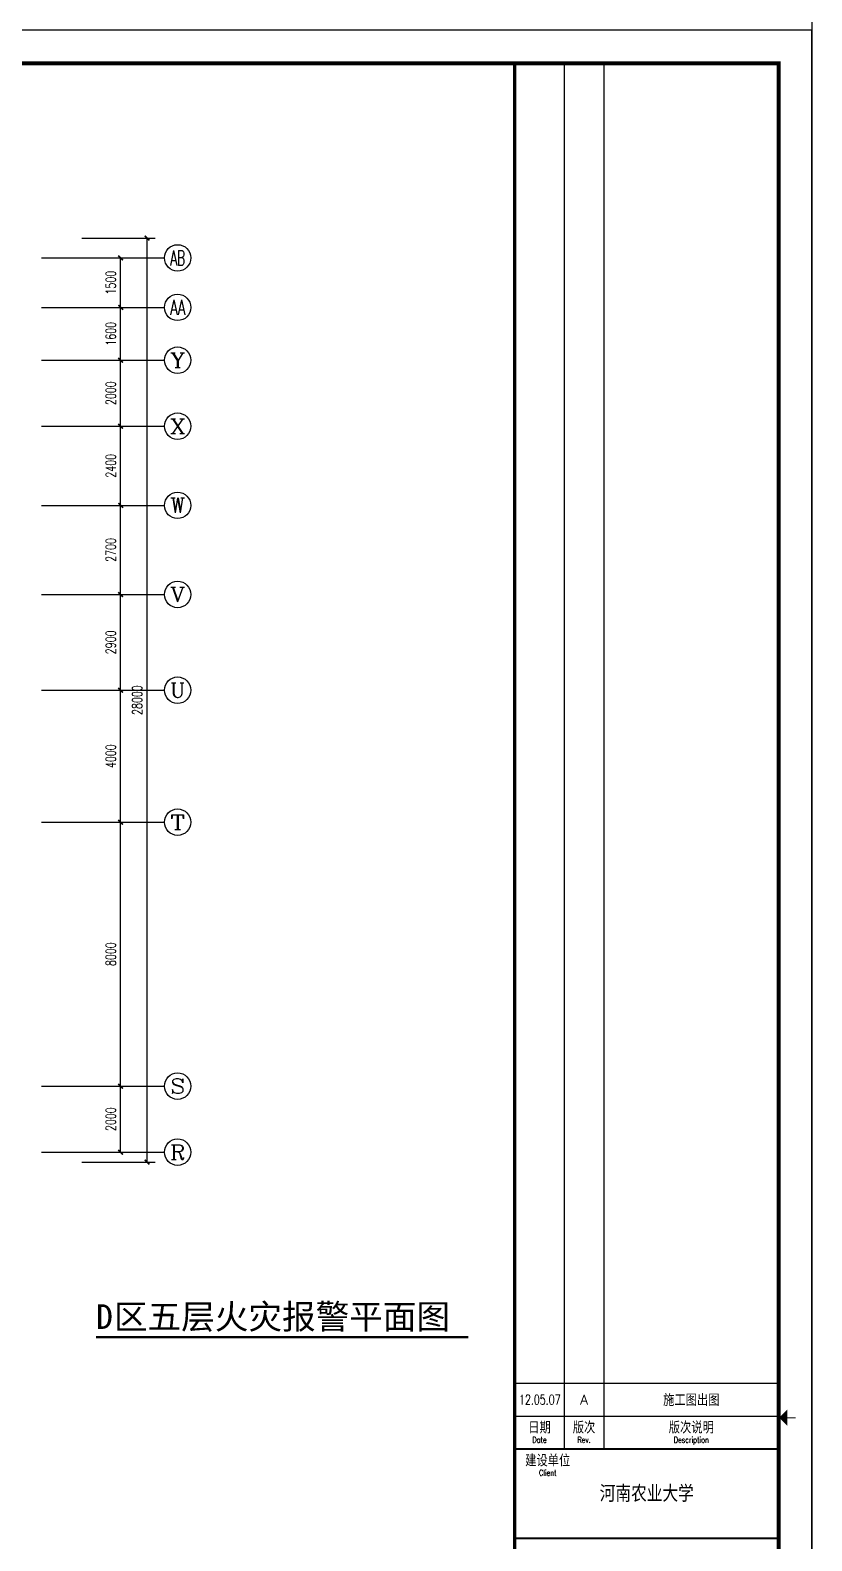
# Model space of a CAD drawing. Extents: x 190999 to 918899, y -200814 to 215286.
# Drawn here: x 642918 to 666599, y -58091 to -12314 of the extents above; entities that cross this region are included whole.
import ezdxf
from ezdxf.enums import TextEntityAlignment as Align

# ---------------------------------------------------------------- set-up
doc = ezdxf.new("R2010")
doc.units = 0
doc.header["$LTSCALE"] = 1000
doc.header["$MEASUREMENT"] = 0
doc.layers.get('Defpoints').update_dxf_attribs({"color": 1})
for name, color, linetype in [('AXIS', 3, 'Continuous'), ('AXIS_TEXT', 7, 'Continuous'), ('DIM_SYMB', 3, 'Continuous'), ('PUB_TEXT', 7, 'Continuous'), ('图框', 189, 'Continuous')]:
    doc.layers.add(name, color=color, linetype=linetype)
doc.styles.add('_TCH_AXIS', font='COMPLEX', dxfattribs={"bigfont": 'GBCBIG'})
doc.styles.add('COMPLEX', font='COMPLEX')
doc.styles.add('DIM_FONT', font='SIMPLEX', dxfattribs={"width": 0.7, "bigfont": 'GBCBIG'})
doc.styles.add('HT', font='simhei.ttf')
doc.styles.add('TKZ1_tjhts.shx', font='tjromant.shx', dxfattribs={"bigfont": 'tjhts.shx'})
doc.styles.add('TKZ2_tjkts.shx', font='tjromant.shx', dxfattribs={"bigfont": 'tjkts.shx'})
doc.dimstyles.new('DIMN', dxfattribs={"dimtxt": 300, "dimasz": 100, "dimexe": 250, "dimexo": 300, "dimgap": 150, "dimtad": 1, "dimdec": 0, "dimzin": 0, "dimdsep": 46, "dimtxsty": 'DIM_FONT', "dimblk": 'ARCHTICK', "dimcen": 0.09, "dimclrt": 7, "dimazin": 2, "dimtfac": 1, "dimtdec": 0, "dimtix": 1, "dimtmove": 2, "dimatfit": 3, "dimfxl": 0, "dimtolj": 1, "dimtzin": 0, "dimarcsym": 0})

# ---------------------------------------------------------------- blocks, each defined once
blk = doc.blocks.new('TJAD_TK_A0')
at = {"layer": '图框'}
for p, q in [((2162, 399.3), (973, 399.3)), ((2162, -441.7), (2162, 399.3)), ((2087, 389.3), (2087, -30.7)), ((2099, 389.3), (2099, -30.7)), ((2072, -10.7), (2152, -10.7)), ((2072, -20.7), (2152, -20.7)), ((2072, -30.7), (2152, -30.7)), ((973, -441.7), (2162, -441.7))]:
    blk.add_line(p, q, dxfattribs=at)
at = {"layer": '图框', "const_width": 1.2}
blk.add_lwpolyline([(2152, -431.7), (2152, 389.3), (998, 389.3), (998, -431.7)], close=True, dxfattribs=at)
at = {"layer": '图框'}
for points, const_width in [([(2072, 389.3), (2072, -431.7)], 1), ([(2154.61, -21.2), (2157.11, -21.2)], 0.3), ([(2072, -30.7), (2152, -30.7)], 0.6), ([(2072, -57.7), (2152, -57.7)], 0.6)]:
    blk.add_lwpolyline(points, dxfattribs=dict(at, const_width=const_width))
blk.add_solid([(2154.61, -23.7), (2154.61, -18.7), (2152.11, -21.2)], dxfattribs=at)
at = {"layer": '图框', "color": 3, "style": 'TKZ1_tjhts.shx'}
for s, height, p in [('施工图出图', 3.6, (2125.5, -15.83)), ('A', 3, (2093, -15.7)), ('河南农业大学', 5, (2112, -44.2))]:
    blk.add_text(s, height=height, dxfattribs=at).set_placement(p, align=Align.MIDDLE_CENTER)
at = {"layer": '图框', "color": 3, "style": 'TKZ1_tjhts.shx', "width": 0.7}
blk.add_text('12.05.07', height=3, dxfattribs=at).set_placement((2079.58, -15.7), align=Align.MIDDLE_CENTER)
at = {"layer": '图框', "style": 'TKZ2_tjkts.shx'}
for s, p in [('日期', (2079.5, -24.16)), ('版次', (2093, -24.16)), ('版次说明', (2125.5, -24.16)), ('建设单位', (2082, -34.16))]:
    blk.add_text(s, height=3.6, dxfattribs=at).set_placement(p, align=Align.MIDDLE_CENTER)
at = {"layer": '图框', "style": 'TKZ2_tjkts.shx', "width": 0.8}
for s, p in [('Date', (2079.5, -27.86)), ('Rev.', (2093, -27.86)), ('Description', (2125.5, -27.86)), ('Client', (2082, -37.86))]:
    blk.add_text(s, height=1.8, dxfattribs=at).set_placement(p, align=Align.MIDDLE_CENTER)
blk = doc.blocks.new('_ArchTick')
at = {"const_width": 0.5}
blk.add_lwpolyline([(-0.7, -0.7), (0.7, 0.7)], dxfattribs=at)
blk = doc.blocks.new('*D1585')
at = {"layer": 'AXIS', "color": 0, "lineweight": -2}
for p, q in [((644863, -44314), (645908, -44314)), ((645658, -46314), (645658, -44314)), ((644863, -46314), (645908, -46314))]:
    blk.add_line(p, q, dxfattribs=at)
at = {"layer": 'Defpoints', "color": 0}
for p in [(644563, -44314), (645658, -44314), (644563, -46314)]:
    blk.add_point(p, dxfattribs=at)
at = {"layer": 'AXIS', "color": 0, "lineweight": -2, "xscale": 100, "yscale": 100, "zscale": 100}
for p, rotation in [((645658, -44314), 90), ((645658, -46314), 270)]:
    blk.add_blockref('_ArchTick', p, dxfattribs=dict(at, rotation=rotation))
at = {"layer": 'AXIS', "color": 7, "insert": (645358, -45314), "char_height": 300, "attachment_point": 5, "rotation": 90, "style": 'DIM_FONT'}
blk.add_mtext('\\A1;2000', dxfattribs=at)
blk = doc.blocks.new('*D1586')
at = {"layer": 'AXIS', "color": 0, "lineweight": -2}
for p, q in [((644863, -36314), (645908, -36314)), ((645658, -44314), (645658, -36314)), ((644863, -44314), (645908, -44314))]:
    blk.add_line(p, q, dxfattribs=at)
at = {"layer": 'Defpoints', "color": 0}
for p in [(644563, -36314), (645658, -36314), (644563, -44314)]:
    blk.add_point(p, dxfattribs=at)
at = {"layer": 'AXIS', "color": 0, "lineweight": -2, "xscale": 100, "yscale": 100, "zscale": 100}
for p, rotation in [((645658, -36314), 90), ((645658, -44314), 270)]:
    blk.add_blockref('_ArchTick', p, dxfattribs=dict(at, rotation=rotation))
at = {"layer": 'AXIS', "color": 7, "insert": (645358, -40314), "char_height": 300, "attachment_point": 5, "rotation": 90, "style": 'DIM_FONT'}
blk.add_mtext('\\A1;8000', dxfattribs=at)
blk = doc.blocks.new('*D1587')
at = {"layer": 'AXIS', "color": 0, "lineweight": -2}
for p, q in [((644863, -32314), (645908, -32314)), ((645658, -36314), (645658, -32314)), ((644863, -36314), (645908, -36314))]:
    blk.add_line(p, q, dxfattribs=at)
at = {"layer": 'Defpoints', "color": 0}
for p in [(644563, -32314), (645658, -32314), (644563, -36314)]:
    blk.add_point(p, dxfattribs=at)
at = {"layer": 'AXIS', "color": 0, "lineweight": -2, "xscale": 100, "yscale": 100, "zscale": 100}
for p, rotation in [((645658, -32314), 90), ((645658, -36314), 270)]:
    blk.add_blockref('_ArchTick', p, dxfattribs=dict(at, rotation=rotation))
at = {"layer": 'AXIS', "color": 7, "insert": (645358, -34314), "char_height": 300, "attachment_point": 5, "rotation": 90, "style": 'DIM_FONT'}
blk.add_mtext('\\A1;4000', dxfattribs=at)
blk = doc.blocks.new('*D1588')
at = {"layer": 'AXIS', "color": 0, "lineweight": -2}
for p, q in [((644863, -29414), (645908, -29414)), ((645658, -32314), (645658, -29414)), ((644863, -32314), (645908, -32314))]:
    blk.add_line(p, q, dxfattribs=at)
at = {"layer": 'Defpoints', "color": 0}
for p in [(644563, -29414), (645658, -29414), (644563, -32314)]:
    blk.add_point(p, dxfattribs=at)
at = {"layer": 'AXIS', "color": 0, "lineweight": -2, "xscale": 100, "yscale": 100, "zscale": 100}
for p, rotation in [((645658, -29414), 90), ((645658, -32314), 270)]:
    blk.add_blockref('_ArchTick', p, dxfattribs=dict(at, rotation=rotation))
at = {"layer": 'AXIS', "color": 7, "insert": (645358, -30864), "char_height": 300, "attachment_point": 5, "rotation": 90, "style": 'DIM_FONT'}
blk.add_mtext('\\A1;2900', dxfattribs=at)
blk = doc.blocks.new('*D1589')
at = {"layer": 'AXIS', "color": 0, "lineweight": -2}
for p, q in [((644863, -26714), (645908, -26714)), ((645658, -29414), (645658, -26714)), ((644863, -29414), (645908, -29414))]:
    blk.add_line(p, q, dxfattribs=at)
at = {"layer": 'Defpoints', "color": 0}
for p in [(644563, -26714), (645658, -26714), (644563, -29414)]:
    blk.add_point(p, dxfattribs=at)
at = {"layer": 'AXIS', "color": 0, "lineweight": -2, "xscale": 100, "yscale": 100, "zscale": 100}
for p, rotation in [((645658, -26714), 90), ((645658, -29414), 270)]:
    blk.add_blockref('_ArchTick', p, dxfattribs=dict(at, rotation=rotation))
at = {"layer": 'AXIS', "color": 7, "insert": (645358, -28064), "char_height": 300, "attachment_point": 5, "rotation": 90, "style": 'DIM_FONT'}
blk.add_mtext('\\A1;2700', dxfattribs=at)
blk = doc.blocks.new('*D1590')
at = {"layer": 'AXIS', "color": 0, "lineweight": -2}
for p, q in [((644863, -24314), (645908, -24314)), ((645658, -26714), (645658, -24314)), ((644863, -26714), (645908, -26714))]:
    blk.add_line(p, q, dxfattribs=at)
at = {"layer": 'Defpoints', "color": 0}
for p in [(644563, -24314), (645658, -24314), (644563, -26714)]:
    blk.add_point(p, dxfattribs=at)
at = {"layer": 'AXIS', "color": 0, "lineweight": -2, "xscale": 100, "yscale": 100, "zscale": 100}
for p, rotation in [((645658, -24314), 90), ((645658, -26714), 270)]:
    blk.add_blockref('_ArchTick', p, dxfattribs=dict(at, rotation=rotation))
at = {"layer": 'AXIS', "color": 7, "insert": (645358, -25514), "char_height": 300, "attachment_point": 5, "rotation": 90, "style": 'DIM_FONT'}
blk.add_mtext('\\A1;2400', dxfattribs=at)
blk = doc.blocks.new('*D1591')
at = {"layer": 'AXIS', "color": 0, "lineweight": -2}
for p, q in [((644863, -22314), (645908, -22314)), ((645658, -24314), (645658, -22314)), ((644863, -24314), (645908, -24314))]:
    blk.add_line(p, q, dxfattribs=at)
at = {"layer": 'Defpoints', "color": 0}
for p in [(644563, -22314), (645658, -22314), (644563, -24314)]:
    blk.add_point(p, dxfattribs=at)
at = {"layer": 'AXIS', "color": 0, "lineweight": -2, "xscale": 100, "yscale": 100, "zscale": 100}
for p, rotation in [((645658, -22314), 90), ((645658, -24314), 270)]:
    blk.add_blockref('_ArchTick', p, dxfattribs=dict(at, rotation=rotation))
at = {"layer": 'AXIS', "color": 7, "insert": (645358, -23314), "char_height": 300, "attachment_point": 5, "rotation": 90, "style": 'DIM_FONT'}
blk.add_mtext('\\A1;2000', dxfattribs=at)
blk = doc.blocks.new('*D1592')
at = {"layer": 'AXIS', "color": 0, "lineweight": -2}
for p, q in [((644863, -20714), (645908, -20714)), ((645658, -22314), (645658, -20714)), ((644863, -22314), (645908, -22314))]:
    blk.add_line(p, q, dxfattribs=at)
at = {"layer": 'Defpoints', "color": 0}
for p in [(644563, -20714), (645658, -20714), (644563, -22314)]:
    blk.add_point(p, dxfattribs=at)
at = {"layer": 'AXIS', "color": 0, "lineweight": -2, "xscale": 100, "yscale": 100, "zscale": 100}
for p, rotation in [((645658, -20714), 90), ((645658, -22314), 270)]:
    blk.add_blockref('_ArchTick', p, dxfattribs=dict(at, rotation=rotation))
at = {"layer": 'AXIS', "color": 7, "insert": (645358, -21514), "char_height": 300, "attachment_point": 5, "rotation": 90, "style": 'DIM_FONT'}
blk.add_mtext('\\A1;1600', dxfattribs=at)
blk = doc.blocks.new('*D1593')
at = {"layer": 'AXIS', "color": 0, "lineweight": -2}
for p, q in [((644863, -19214), (645908, -19214)), ((645658, -20714), (645658, -19214)), ((644863, -20714), (645908, -20714))]:
    blk.add_line(p, q, dxfattribs=at)
at = {"layer": 'Defpoints', "color": 0}
for p in [(644563, -19214), (645658, -19214), (644563, -20714)]:
    blk.add_point(p, dxfattribs=at)
at = {"layer": 'AXIS', "color": 0, "lineweight": -2, "xscale": 100, "yscale": 100, "zscale": 100}
for p, rotation in [((645658, -19214), 90), ((645658, -20714), 270)]:
    blk.add_blockref('_ArchTick', p, dxfattribs=dict(at, rotation=rotation))
at = {"layer": 'AXIS', "color": 7, "insert": (645358, -19964), "char_height": 300, "attachment_point": 5, "rotation": 90, "style": 'DIM_FONT'}
blk.add_mtext('\\A1;1500', dxfattribs=at)
blk = doc.blocks.new('*D1594')
at = {"layer": 'AXIS', "color": 0, "lineweight": -2}
for p, q in [((644485, -18614), (646708, -18614)), ((646458, -46614), (646458, -18614)), ((644485, -46614), (646708, -46614))]:
    blk.add_line(p, q, dxfattribs=at)
at = {"layer": 'Defpoints', "color": 0}
for p in [(644185, -18614), (646458, -18614), (644185, -46614)]:
    blk.add_point(p, dxfattribs=at)
at = {"layer": 'AXIS', "color": 0, "lineweight": -2, "xscale": 100, "yscale": 100, "zscale": 100}
for p, rotation in [((646458, -18614), 90), ((646458, -46614), 270)]:
    blk.add_blockref('_ArchTick', p, dxfattribs=dict(at, rotation=rotation))
at = {"layer": 'AXIS', "color": 7, "insert": (646158, -32614), "char_height": 300, "attachment_point": 5, "rotation": 90, "style": 'DIM_FONT'}
blk.add_mtext('\\A1;28000', dxfattribs=at)
blk = doc.blocks.new('_AXISO')
blk.add_circle((0, 0), 0.5)
at = {"layer": 'AXIS_TEXT', "style": 'COMPLEX', "width": 1.041667}
blk.add_attdef('A', text='', height=0.56, dxfattribs=at).set_placement((-0.25, -0.28), (0.25, -0.28), align=Align.FIT)

msp = doc.modelspace()

# ---------------------------------------------------------------- linework, layer by layer
at = {"layer": 'AXIS'}
for p, q in [((643263.1, -19213.5), (646984.6, -19213.5)), ((643263.1, -20713.5), (646984.6, -20713.5)), ((643263.1, -22313.5), (646984.6, -22313.5)), ((643263.1, -24313.5), (646984.6, -24313.5)), ((643263.1, -26713.5), (646984.6, -26713.5)), ((643263.1, -29413.5), (646984.6, -29413.5)), ((643263.1, -32313.5), (646984.6, -32313.5)), ((643263.1, -36313.5), (646984.6, -36313.5)), ((643263.1, -44313.5), (646984.6, -44313.5)), ((643263.1, -46313.5), (646984.6, -46313.5))]:
    msp.add_line(p, q, dxfattribs=at)
at = {"layer": 'DIM_SYMB', "const_width": 70}
msp.add_lwpolyline([(644913.4, -51921), (656192.6, -51921)], dxfattribs=at)

# ---------------------------------------------------------------- block references
at = {"layer": 'AXIS'}
ref = msp.add_blockref('_AXISO', (647384.6, -19213.5), dxfattribs=dict(at, xscale=800, yscale=800, zscale=800))
ref.add_attrib('A', 'AB', dxfattribs={"layer": 'AXIS_TEXT', "height": 452.55, "style": '_TCH_AXIS', "width": 0.552632}).set_placement((647158.3, -19439.8), (647610.9, -19439.8), align=Align.FIT)
ref = msp.add_blockref('_AXISO', (647384.6, -20713.5), dxfattribs=dict(at, xscale=800, yscale=800, zscale=800))
ref.add_attrib('A', 'AA', dxfattribs={"layer": 'AXIS_TEXT', "height": 452.55, "style": '_TCH_AXIS', "width": 0.538462}).set_placement((647158.3, -20939.8), (647610.9, -20939.8), align=Align.FIT)
ref = msp.add_blockref('_AXISO', (647384.6, -22313.5), dxfattribs=dict(at, xscale=800, yscale=800, zscale=800))
ref.add_attrib('A', 'Y', dxfattribs={"layer": 'AXIS_TEXT', "height": 452.5, "style": '_TCH_AXIS', "width": 1.105263}).set_placement((647158.3, -22539.8), (647610.9, -22539.8), align=Align.FIT)
ref = msp.add_blockref('_AXISO', (647384.6, -24313.5), dxfattribs=dict(at, xscale=800, yscale=800, zscale=800))
ref.add_attrib('A', 'X', dxfattribs={"layer": 'AXIS_TEXT', "height": 452.5, "style": '_TCH_AXIS', "width": 1.166667}).set_placement((647158.3, -24539.8), (647610.9, -24539.8), align=Align.FIT)
ref = msp.add_blockref('_AXISO', (647384.6, -26713.5), dxfattribs=dict(at, xscale=800, yscale=800, zscale=800))
ref.add_attrib('A', 'W', dxfattribs={"layer": 'AXIS_TEXT', "height": 452.5, "style": '_TCH_AXIS', "width": 0.954545}).set_placement((647158.3, -26939.8), (647610.9, -26939.8), align=Align.FIT)
ref = msp.add_blockref('_AXISO', (647384.6, -29413.5), dxfattribs=dict(at, xscale=800, yscale=800, zscale=800))
ref.add_attrib('A', 'V', dxfattribs={"layer": 'AXIS_TEXT', "height": 452.5, "style": '_TCH_AXIS', "width": 1.166667}).set_placement((647158.3, -29639.8), (647610.9, -29639.8), align=Align.FIT)
ref = msp.add_blockref('_AXISO', (647384.6, -32313.5), dxfattribs=dict(at, xscale=800, yscale=800, zscale=800))
ref.add_attrib('A', 'U', dxfattribs={"layer": 'AXIS_TEXT', "height": 452.5, "style": '_TCH_AXIS', "width": 1.05}).set_placement((647158.3, -32539.8), (647610.9, -32539.8), align=Align.FIT)
ref = msp.add_blockref('_AXISO', (647384.6, -36313.5), dxfattribs=dict(at, xscale=800, yscale=800, zscale=800))
ref.add_attrib('A', 'T', dxfattribs={"layer": 'AXIS_TEXT', "height": 452.5, "style": '_TCH_AXIS', "width": 1.4}).set_placement((647158.3, -36539.8), (647610.9, -36539.8), align=Align.FIT)
ref = msp.add_blockref('_AXISO', (647384.6, -44313.5), dxfattribs=dict(at, xscale=800, yscale=800, zscale=800))
ref.add_attrib('A', 'S', dxfattribs={"layer": 'AXIS_TEXT', "height": 452.5, "style": '_TCH_AXIS', "width": 1.5}).set_placement((647158.3, -44539.8), (647610.9, -44539.8), align=Align.FIT)
ref = msp.add_blockref('_AXISO', (647384.6, -46313.5), dxfattribs=dict(at, xscale=800, yscale=800, zscale=800))
ref.add_attrib('A', 'R', dxfattribs={"layer": 'AXIS_TEXT', "height": 452.5, "style": '_TCH_AXIS', "width": 1.166667}).set_placement((647158.3, -46539.8), (647610.9, -46539.8), align=Align.FIT)
at = {"layer": '图框', "xscale": 100, "yscale": 100, "zscale": 100, "rotation": 270}
msp.add_blockref('TJAD_TK_A0', (710768.8, 134286.5), dxfattribs=at)
at = {"layer": '图框', "xscale": 100, "yscale": 100, "zscale": 100}
msp.add_blockref('TJAD_TK_A0', (450398.6, -52243.2), dxfattribs=at)

# ---------------------------------------------------------------- texts
at = {"layer": 'PUB_TEXT', "style": 'HT'}
for s, height, p in [('区五层火灾报警平面图', 746.84, (645453.5, -51671.3)), ('D', 746.8, (644913.4, -51671.3))]:
    msp.add_text(s, height=height, dxfattribs=at).set_placement(p)

# ---------------------------------------------------------------- dimensions: what is measured, and where the dimension line sits
at = {"layer": 'AXIS'}
for p1, p2, distance, picture, middle in [((644185.3, -46613.5), (644185.3, -18613.5), -2272.2, '*D1594', (646157.5, -32613.5)), ((644563.1, -20713.5), (644563.1, -19213.5), -1094.4, '*D1593', (645357.5, -19963.5)), ((644563.1, -22313.5), (644563.1, -20713.5), -1094.4, '*D1592', (645357.5, -21513.5)), ((644563.1, -24313.5), (644563.1, -22313.5), -1094.4, '*D1591', (645357.5, -23313.5)), ((644563.1, -26713.5), (644563.1, -24313.5), -1094.4, '*D1590', (645357.5, -25513.5)), ((644563.1, -29413.5), (644563.1, -26713.5), -1094.4, '*D1589', (645357.5, -28063.5)), ((644563.1, -32313.5), (644563.1, -29413.5), -1094.4, '*D1588', (645357.5, -30863.5)), ((644563.1, -36313.5), (644563.1, -32313.5), -1094.4, '*D1587', (645357.5, -34313.5)), ((644563.1, -44313.5), (644563.1, -36313.5), -1094.4, '*D1586', (645357.5, -40313.5)), ((644563.1, -46313.5), (644563.1, -44313.5), -1094.4, '*D1585', (645357.5, -45313.5))]:
    dim = msp.add_aligned_dim(p1=p1, p2=p2, distance=distance, dimstyle='DIMN', dxfattribs=at)
    dim.commit()
    dim.dimension.update_dxf_attribs({"geometry": picture, "text_midpoint": middle})

doc.saveas('drawing.dxf')
